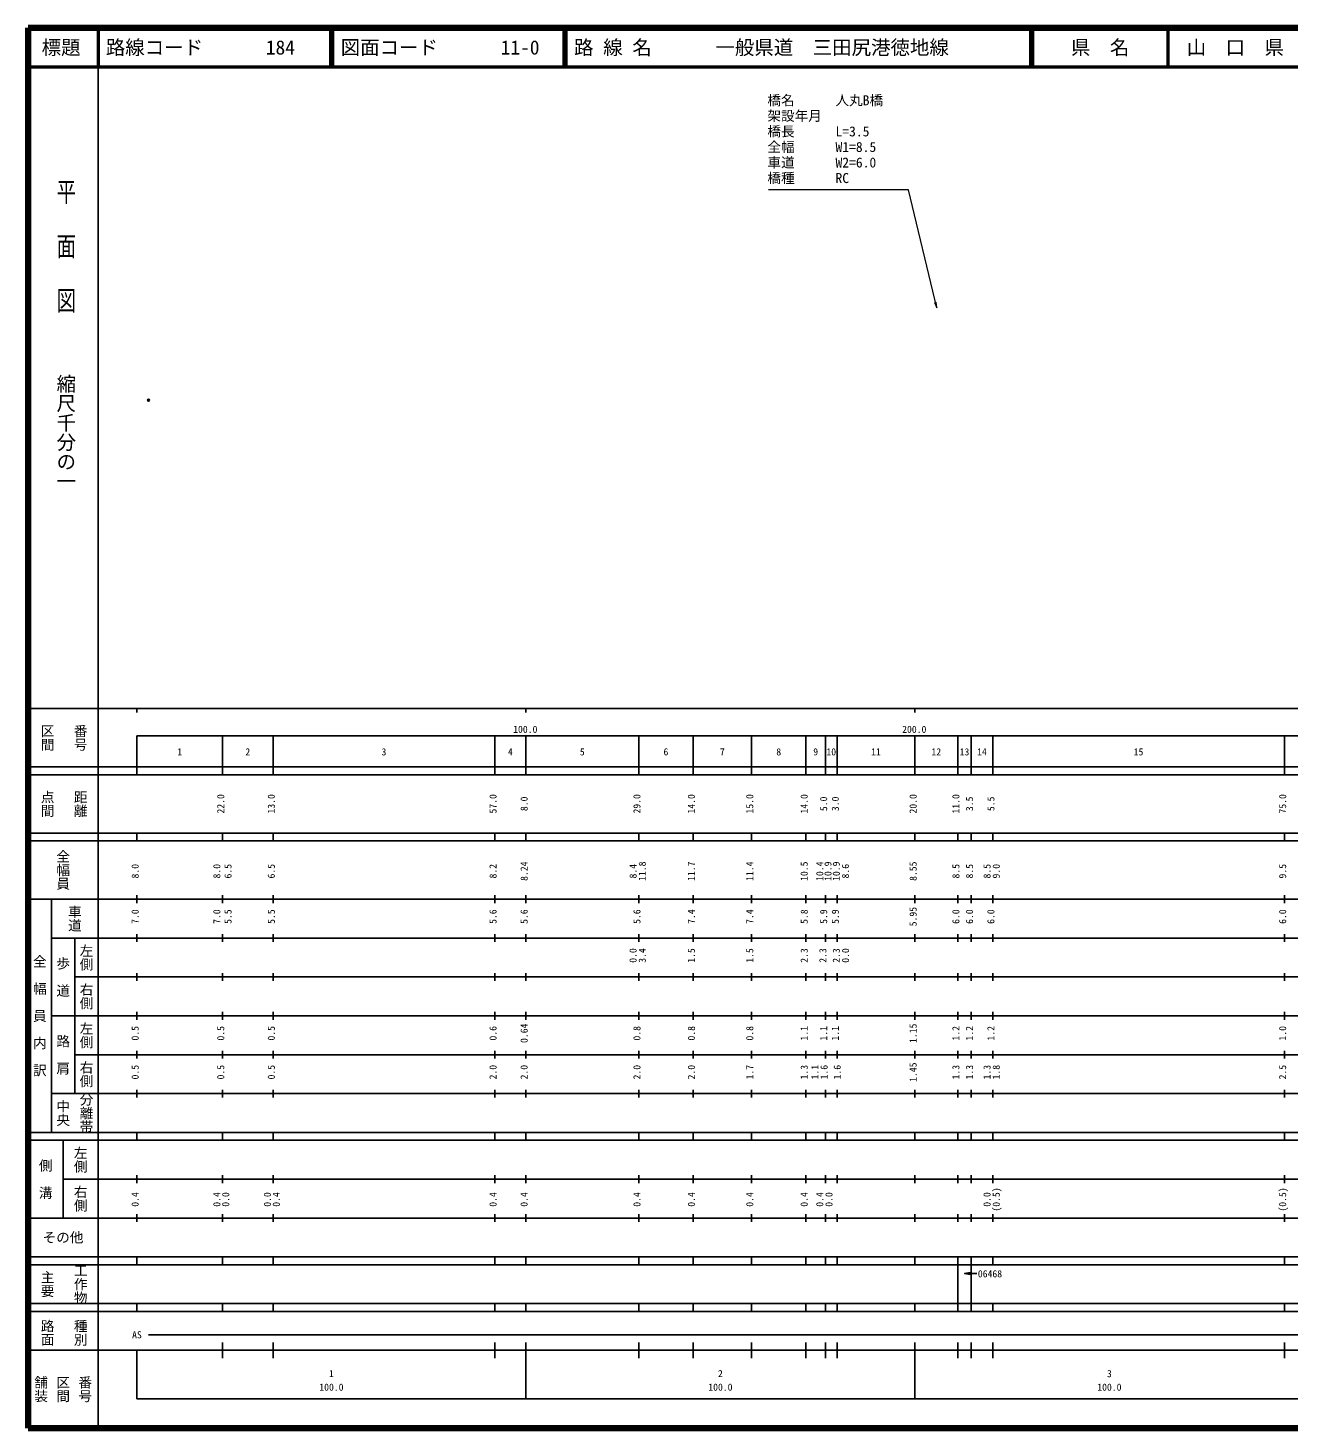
# Model space of a CAD drawing. Units: millimetres on the paper. Extents: x 40 to 680, y 20 to 380.
# Drawn here: x 40 to 364.2, y 20 to 380 of the extents above; entities that cross this region are included whole.
import ezdxf
from ezdxf.enums import TextEntityAlignment as Align

# ---------------------------------------------------------------- set-up
doc = ezdxf.new("R2010")
doc.units = ezdxf.units.MM
doc.header["$PDMODE"] = 32
doc.header["$PDSIZE"] = 0.5
doc.layers.add('M-OTRS', color=6, linetype='Continuous')
doc.layers.add('M-TTL-TXT', color=7, linetype='Continuous')
for name, color, linetype, lineweight in [('M-STR-HTXT', 7, 'Continuous', 13), ('M-TTL', 2, 'Continuous', 140), ('M-TTL-BAND', 7, 'Continuous', 25), ('M-TTL-LINE', 7, 'Continuous', 50)]:
    doc.layers.add(name, color=color, linetype=linetype, lineweight=lineweight)
doc.styles.add('@ＭＳ ゴシック', font='')
doc.styles.add('ＭＳ ゴシック', font='')
doc.styles.get('@ＭＳ ゴシック').set_extended_font_data('@MS Gothic')
doc.styles.get('ＭＳ ゴシック').set_extended_font_data('MS Gothic')

# ---------------------------------------------------------------- blocks, each defined once
blk = doc.blocks.new('open_arrow')
at = {"color": 0, "linetype": 'Continuous', "lineweight": -2}
blk.add_lwpolyline([(7.5, 1.25), (0, 0), (7.5, -1.25)], dxfattribs=at)

msp = doc.modelspace()

# ---------------------------------------------------------------- linework, layer by layer
at = {"layer": 'M-OTRS'}
msp.add_point((70.973, 284.302), dxfattribs=at)
at = {"layer": 'M-STR-HTXT'}
msp.add_lwpolyline([(273.62, 308.009), (266.343, 338.352), (230.372, 338.352)], dxfattribs=at)
at = {"layer": 'M-TTL'}
for p, q in [((40, 380), (40, 20)), ((680, 380), (40, 380)), ((40, 20), (680, 20))]:
    msp.add_line(p, q, dxfattribs=at)
at = {"layer": 'M-TTL-BAND'}
for p, q in [((58, 370), (58, 20)), ((40, 205), (579, 205)), ((68, 205), (68, 204)), ((168, 205), (168, 204)), ((268, 205), (268, 204)), ((68, 198), (579, 198)), ((68, 198), (68, 188)), ((90, 188), (90, 198)), ((103, 188), (103, 198)), ((160, 188), (160, 198)), ((168, 188), (168, 198)), ((197, 188), (197, 198)), ((211, 188), (211, 198)), ((226, 188), (226, 198)), ((240, 188), (240, 198)), ((245, 188), (245, 198)), ((248, 188), (248, 198)), ((268, 188), (268, 198)), ((279, 188), (279, 198)), ((282.5, 188), (282.5, 198)), ((288, 188), (288, 198)), ((363, 188), (363, 198)), ((40, 190), (579, 190)), ((40, 188), (579, 188)), ((40, 173), (579, 173)), ((68, 171), (68, 173)), ((90, 171), (90, 173)), ((103, 171), (103, 173)), ((160, 171), (160, 173)), ((168, 171), (168, 173)), ((197, 171), (197, 173)), ((211, 171), (211, 173)), ((226, 171), (226, 173)), ((240, 171), (240, 173)), ((245, 171), (245, 173)), ((248, 171), (248, 173)), ((268, 171), (268, 173)), ((279, 171), (279, 173)), ((282.5, 171), (282.5, 173)), ((288, 171), (288, 173)), ((363, 171), (363, 173)), ((40, 171), (579, 171)), ((40, 156), (579, 156)), ((46, 96), (46, 156)), ((68, 155), (68, 157)), ((90, 155), (90, 157)), ((103, 155), (103, 157)), ((160, 155), (160, 157)), ((168, 155), (168, 157)), ((197, 155), (197, 157)), ((211, 155), (211, 157)), ((226, 155), (226, 157)), ((240, 155), (240, 157)), ((245, 155), (245, 157)), ((248, 155), (248, 157)), ((268, 155), (268, 157)), ((279, 155), (279, 157)), ((282.5, 155), (282.5, 157)), ((288, 155), (288, 157)), ((363, 155), (363, 157)), ((46, 146), (579, 146)), ((52, 146), (52, 106)), ((68, 145), (68, 147)), ((90, 145), (90, 147)), ((103, 145), (103, 147)), ((160, 145), (160, 147)), ((168, 145), (168, 147)), ((197, 145), (197, 147)), ((211, 145), (211, 147)), ((226, 145), (226, 147)), ((240, 145), (240, 147)), ((245, 145), (245, 147)), ((248, 145), (248, 147)), ((268, 145), (268, 147)), ((279, 145), (279, 147)), ((282.5, 145), (282.5, 147)), ((288, 145), (288, 147)), ((363, 145), (363, 147)), ((68, 135), (68, 137)), ((90, 135), (90, 137)), ((103, 135), (103, 137)), ((160, 135), (160, 137)), ((168, 135), (168, 137)), ((197, 135), (197, 137)), ((211, 135), (211, 137)), ((226, 135), (226, 137)), ((240, 135), (240, 137)), ((245, 135), (245, 137)), ((248, 135), (248, 137)), ((268, 135), (268, 137)), ((279, 135), (279, 137)), ((282.5, 135), (282.5, 137)), ((288, 135), (288, 137)), ((363, 135), (363, 137)), ((52, 136), (579, 136)), ((46, 126), (579, 126)), ((68, 125), (68, 127)), ((90, 125), (90, 127)), ((103, 125), (103, 127)), ((160, 125), (160, 127)), ((168, 125), (168, 127)), ((197, 125), (197, 127)), ((211, 125), (211, 127)), ((226, 125), (226, 127)), ((240, 125), (240, 127)), ((245, 125), (245, 127)), ((248, 125), (248, 127)), ((268, 125), (268, 127)), ((279, 125), (279, 127)), ((282.5, 125), (282.5, 127)), ((288, 125), (288, 127)), ((363, 125), (363, 127)), ((52, 116), (579, 116)), ((68, 115), (68, 117)), ((90, 115), (90, 117)), ((103, 115), (103, 117)), ((160, 115), (160, 117)), ((168, 115), (168, 117)), ((197, 115), (197, 117)), ((211, 115), (211, 117)), ((226, 115), (226, 117)), ((240, 115), (240, 117)), ((245, 115), (245, 117)), ((248, 115), (248, 117)), ((268, 115), (268, 117)), ((279, 115), (279, 117)), ((282.5, 115), (282.5, 117)), ((288, 115), (288, 117)), ((363, 115), (363, 117)), ((46, 106), (579, 106)), ((68, 105), (68, 107)), ((90, 105), (90, 107)), ((103, 105), (103, 107)), ((160, 105), (160, 107)), ((168, 105), (168, 107)), ((197, 105), (197, 107)), ((211, 105), (211, 107)), ((226, 105), (226, 107)), ((240, 105), (240, 107)), ((245, 105), (245, 107)), ((248, 105), (248, 107)), ((268, 105), (268, 107)), ((279, 105), (279, 107)), ((282.5, 105), (282.5, 107)), ((288, 105), (288, 107)), ((363, 105), (363, 107)), ((40, 96), (579, 96)), ((40, 94), (579, 94)), ((49, 94), (49, 74)), ((68, 94), (68, 96)), ((90, 94), (90, 96)), ((103, 94), (103, 96)), ((160, 94), (160, 96)), ((168, 94), (168, 96)), ((197, 94), (197, 96)), ((211, 94), (211, 96)), ((226, 94), (226, 96)), ((240, 94), (240, 96)), ((245, 94), (245, 96)), ((248, 94), (248, 96)), ((268, 94), (268, 96)), ((279, 94), (279, 96)), ((282.5, 94), (282.5, 96)), ((288, 94), (288, 96)), ((363, 94), (363, 96)), ((49, 84), (579, 84)), ((68, 83), (68, 85)), ((90, 83), (90, 85)), ((103, 83), (103, 85)), ((160, 83), (160, 85)), ((168, 83), (168, 85)), ((197, 83), (197, 85)), ((211, 83), (211, 85)), ((226, 83), (226, 85)), ((240, 83), (240, 85)), ((245, 83), (245, 85)), ((248, 83), (248, 85)), ((268, 83), (268, 85)), ((279, 83), (279, 85)), ((282.5, 83), (282.5, 85)), ((288, 83), (288, 85)), ((363, 83), (363, 85)), ((40, 74), (579, 74)), ((68, 73), (68, 75)), ((90, 73), (90, 75)), ((103, 73), (103, 75)), ((160, 73), (160, 75)), ((168, 73), (168, 75)), ((197, 73), (197, 75)), ((211, 73), (211, 75)), ((226, 73), (226, 75)), ((240, 73), (240, 75)), ((245, 73), (245, 75)), ((248, 73), (248, 75)), ((268, 73), (268, 75)), ((279, 73), (279, 75)), ((282.5, 73), (282.5, 75)), ((288, 73), (288, 75)), ((363, 73), (363, 75)), ((40, 64), (579, 64)), ((40, 62), (579, 62)), ((68, 62), (68, 64)), ((90, 62), (90, 64)), ((103, 62), (103, 64)), ((160, 62), (160, 64)), ((168, 62), (168, 64)), ((197, 62), (197, 64)), ((211, 62), (211, 64)), ((226, 62), (226, 64)), ((240, 62), (240, 64)), ((245, 62), (245, 64)), ((248, 62), (248, 64)), ((268, 62), (268, 64)), ((279, 62), (279, 64)), ((279, 52), (279, 62)), ((282.5, 62), (282.5, 64)), ((282.5, 52), (282.5, 62)), ((288, 62), (288, 64)), ((363, 62), (363, 64)), ((280.758, 59.736), (283.94, 59.736)), ((40, 52), (579, 52)), ((68, 50), (68, 52)), ((90, 50), (90, 52)), ((103, 50), (103, 52)), ((160, 50), (160, 52)), ((168, 50), (168, 52)), ((197, 50), (197, 52)), ((211, 50), (211, 52)), ((226, 50), (226, 52)), ((240, 50), (240, 52)), ((245, 50), (245, 52)), ((248, 50), (248, 52)), ((268, 50), (268, 52)), ((279, 50), (279, 52)), ((282.5, 50), (282.5, 52)), ((288, 50), (288, 52)), ((363, 50), (363, 52)), ((40, 50), (579, 50)), ((71, 44), (563.8, 44)), ((40, 40), (579, 40)), ((68, 40), (68, 27.5)), ((90, 38), (90, 42)), ((103, 38), (103, 42)), ((160, 38), (160, 42)), ((168, 27.5), (168, 42)), ((197, 38), (197, 42)), ((211, 38), (211, 42)), ((226, 38), (226, 42)), ((240, 38), (240, 42)), ((245, 38), (245, 42)), ((248, 38), (248, 42)), ((268, 27.5), (268, 42)), ((279, 38), (279, 42)), ((282.5, 38), (282.5, 42)), ((288, 38), (288, 42)), ((363, 38), (363, 42)), ((68, 27.5), (579, 27.5))]:
    msp.add_line(p, q, dxfattribs=at)
at = {"layer": 'M-TTL-LINE'}
for p, q in [((58, 380), (58, 370)), ((117.75, 380), (117.75, 370)), ((118.25, 380), (118.25, 370)), ((177.75, 380), (177.75, 370)), ((178.25, 380), (178.25, 370)), ((297.75, 380), (297.75, 370)), ((298.25, 380), (298.25, 370)), ((333, 380), (333, 370)), ((40, 370), (680, 370))]:
    msp.add_line(p, q, dxfattribs=at)

# ---------------------------------------------------------------- block references
at = {"layer": 'M-STR-HTXT', "xscale": 0.2, "yscale": 0.2, "rotation": 103.5}
msp.add_blockref('open_arrow', (273.62, 308.009), dxfattribs=at)
at = {"layer": 'M-TTL-BAND', "xscale": 0.2, "yscale": 0.2}
msp.add_blockref('open_arrow', (280.758, 59.736), dxfattribs=at)

# ---------------------------------------------------------------- texts
at = {"layer": 'M-STR-HTXT', "style": 'ＭＳ ゴシック'}
for s, p in [('橋名\u3000\u3000\u3000人丸B橋', (230.09, 362.694)), ('架設年月\u3000', (230.09, 358.694)), ('橋長\u3000\u3000\u3000L=3.5', (230.09, 354.694)), ('全幅\u3000\u3000\u3000W1=8.5', (230.09, 350.694)), ('車道\u3000\u3000\u3000W2=6.0', (230.09, 346.694)), ('橋種\u3000\u3000\u3000RC', (230.09, 342.694))]:
    msp.add_text(s, height=2.566, dxfattribs=at).set_placement(p, align=Align.TOP_LEFT)
at = {"layer": 'M-TTL-BAND', "style": '@ＭＳ ゴシック', "width": 1.4}
msp.add_text('平  面  図', height=3.666, rotation=270, dxfattribs=at).set_placement((49.777, 306.475), align=Align.MIDDLE_RIGHT)
at = {"layer": 'M-TTL-BAND', "style": '@ＭＳ ゴシック'}
msp.add_text('縮尺千分の一', height=3.666, rotation=270, dxfattribs=at).set_placement((49.777, 261.03), align=Align.MIDDLE_RIGHT)
for s, p in [('区間', (45, 197.5)), ('番号', (53.5, 197.5)), ('点間', (45, 180.5)), ('距離', (53.5, 180.5)), ('全幅員', (49, 163.5)), ('車道', (52, 151)), ('左側', (55, 141)), ('全\u3000幅\u3000員\u3000内\u3000訳', (43, 126)), ('歩\u3000道', (49, 136)), ('右側', (55, 131)), ('左側', (55, 121)), ('路\u3000肩', (49, 116)), ('右側', (55, 111)), ('分離帯', (55, 101)), ('中央', (49, 101)), ('左側', (53.5, 89)), ('側\u3000溝', (44.5, 84)), ('右側', (53.5, 79)), ('工作物', (53.5, 57)), ('主要', (45, 57)), ('路面', (45, 44.5)), ('種別', (53.5, 44.5)), ('舗装', (43.333, 30)), ('区間', (49, 30)), ('番号', (54.667, 30))]:
    msp.add_text(s, height=2.566, rotation=270, dxfattribs=at).set_placement(p, align=Align.MIDDLE_CENTER)
at = {"layer": 'M-TTL-BAND', "style": 'ＭＳ ゴシック'}
for s, p in [('100.0', (167.844, 198.195)), ('200.0', (267.844, 198.195)), ('1', (79, 192.405)), ('2', (96.5, 192.405)), ('3', (131.5, 192.405)), ('4', (164, 192.405)), ('5', (182.5, 192.405)), ('6', (204, 192.405)), ('7', (218.5, 192.405)), ('8', (233, 192.405)), ('9', (242.5, 192.405)), ('10', (246.5, 192.405)), ('11', (258, 192.405)), ('12', (273.5, 192.405)), ('13', (280.75, 192.405)), ('14', (285.25, 192.405)), ('15', (325.5, 192.405)), ('AS', (68, 42.5)), ('1', (118, 32.523)), ('2', (218, 32.523)), ('3', (318, 32.523)), ('100.0', (118, 29.033)), ('100.0', (218, 29.033)), ('100.0', (318, 29.033))]:
    msp.add_text(s, height=1.833, dxfattribs=at).set_placement(p, align=Align.BOTTOM_CENTER)
for s, p in [('22.0', (91, 180.5)), ('13.0', (104, 180.5)), ('57.0', (161, 180.5)), ('8.0', (169, 180.5)), ('29.0', (198, 180.5)), ('14.0', (212, 180.5)), ('15.0', (227, 180.5)), ('14.0', (241, 180.5)), ('5.0', (246, 180.5)), ('3.0', (249, 180.5)), ('20.0', (269, 180.5)), ('11.0', (280, 180.5)), ('3.5', (283.5, 180.5)), ('5.5', (289, 180.5)), ('75.0', (364, 180.5)), ('8.0', (69, 163.174)), ('8.0', (90, 163.174)), ('6.5', (92.87, 163.174)), ('6.5', (104, 163.174)), ('8.2', (161, 163.174)), ('8.24', (169, 163.174)), ('8.4', (197, 163.174)), ('11.8', (199.37, 163.174)), ('11.7', (212, 163.174)), ('11.4', (227, 163.174)), ('10.5', (241, 163.174)), ('10.4', (245, 163.174)), ('10.9', (247.113, 163.174)), ('10.9', (249.25, 163.174)), ('8.6', (251.62, 163.174)), ('8.55', (269, 163.174)), ('8.5', (280, 163.174)), ('8.5', (283.5, 163.174)), ('8.5', (288, 163.174)), ('9.0', (290.37, 163.174)), ('9.5', (364, 163.174)), ('7.0', (69, 151.5)), ('7.0', (90, 151.5)), ('5.5', (92.87, 151.5)), ('5.5', (104, 151.5)), ('5.6', (161, 151.5)), ('5.6', (169, 151.5)), ('5.6', (198, 151.5)), ('7.4', (212, 151.5)), ('7.4', (227, 151.5)), ('5.8', (241, 151.5)), ('5.9', (246, 151.5)), ('5.9', (249, 151.5)), ('5.95', (269, 151.5)), ('6.0', (280, 151.5)), ('6.0', (283.5, 151.5)), ('6.0', (289, 151.5)), ('6.0', (364, 151.5)), ('0.0', (197, 141.5)), ('3.4', (199.37, 141.5)), ('1.5', (212, 141.5)), ('1.5', (227, 141.5)), ('2.3', (241, 141.5)), ('2.3', (245.8, 141.5)), ('2.3', (249.25, 141.5)), ('0.0', (251.62, 141.5)), ('0.5', (69, 121.5)), ('0.5', (91, 121.5)), ('0.5', (104, 121.5)), ('0.6', (161, 121.5)), ('0.64', (169, 121.5)), ('0.8', (198, 121.5)), ('0.8', (212, 121.5)), ('0.8', (227, 121.5)), ('1.1', (241, 121.5)), ('1.1', (246, 121.5)), ('1.1', (249, 121.5)), ('1.15', (269, 121.5)), ('1.2', (280, 121.5)), ('1.2', (283.5, 121.5)), ('1.2', (289, 121.5)), ('1.0', (364, 121.5)), ('0.5', (69, 111.5)), ('0.5', (91, 111.5)), ('0.5', (104, 111.5)), ('2.0', (161, 111.5)), ('2.0', (169, 111.5)), ('2.0', (198, 111.5)), ('2.0', (212, 111.5)), ('1.7', (227, 111.5)), ('1.3', (241, 111.5)), ('1.1', (243.75, 111.5)), ('1.6', (246.12, 111.5)), ('1.6', (249.5, 111.5)), ('1.45', (269, 111.5)), ('1.3', (280, 111.5)), ('1.3', (283.5, 111.5)), ('1.3', (288, 111.5)), ('1.8', (290.37, 111.5)), ('2.5', (364, 111.5)), ('0.4', (69, 78.764)), ('0.4', (90, 78.764)), ('0.0', (92.279, 78.764)), ('0.0', (103, 78.764)), ('0.4', (105.279, 78.764)), ('0.4', (161, 78.764)), ('0.4', (169, 78.764)), ('0.4', (198, 78.764)), ('0.4', (212, 78.764)), ('0.4', (227, 78.764)), ('0.4', (241, 78.764)), ('0.4', (245, 78.764)), ('0.0', (247.37, 78.764)), ('0.0', (288, 78.764)), ('(0.5)', (290.37, 78.764)), ('(0.5)', (364, 78.764))]:
    msp.add_text(s, height=1.833, rotation=90, dxfattribs=at).set_placement(p, align=Align.BOTTOM_CENTER)
for s, height, p in [('その他', 2.566, (49, 69)), ('06468', 1.833, (287.308, 59.655))]:
    msp.add_text(s, height=height, dxfattribs=at).set_placement(p, align=Align.MIDDLE_CENTER)
at = {"layer": 'M-TTL-TXT', "style": 'ＭＳ ゴシック'}
for s, p in [('標題', (48.5, 375)), ('県\u3000名', (315.625, 375)), ('山\u3000口\u3000県', (350.375, 375))]:
    msp.add_text(s, height=3.666, dxfattribs=at).set_placement(p, align=Align.MIDDLE_CENTER)
for s, p in [('路線コード', (60, 375)), ('184', (101.142, 375)), ('図面コード', (120.38, 375)), ('11-0', (161.521, 375)), ('路 線 名', (180.38, 375)), ('一般県道\u3000三田尻港徳地線', (216.734, 375))]:
    msp.add_text(s, height=3.666, dxfattribs=at).set_placement(p, align=Align.MIDDLE_LEFT)

doc.saveas('drawing.dxf')
